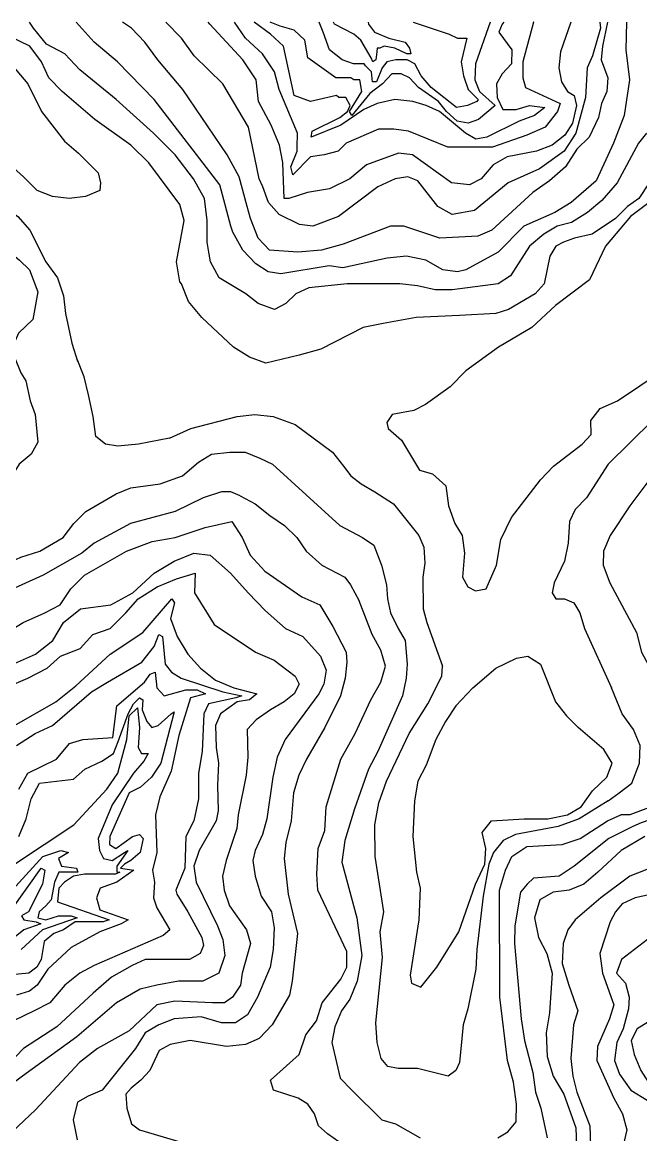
# Model space of a CAD drawing. Extents: x 3000 to 7000, y 3135 to 5000.
# Drawn here: x 3901 to 4213, y 4438 to 5000 of the extents above; entities that cross this region are included whole.
import ezdxf

# ---------------------------------------------------------------- set-up
doc = ezdxf.new("R2010")
doc.units = 0
doc.header["$MEASUREMENT"] = 0
doc.layers.add('TOPO_DIG', color=1, linetype='Continuous')

msp = doc.modelspace()

# ---------------------------------------------------------------- linework, layer by layer
at = {"layer": 'TOPO_DIG', "color": 3, "linetype": 'Continuous'}
for points, elevation in [([(3761.125, 5000), (3760.96875, 4999), (3761.5, 4990), (3769.40625, 4975), (3775.8125, 4967), (3789.53125, 4958), (3798.09375, 4954), (3815.9375, 4951), (3821.375, 4947), (3828.125, 4940), (3832.03125, 4933), (3837.3125, 4926), (3842.28125, 4921), (3857.8125, 4913), (3877.21875, 4900), (3884.1875, 4893), (3899.78125, 4880), (3904.78125, 4875), (3909.0625, 4864), (3906.53125, 4850)], 56), ([(3995.3125, 4884), (3994.4375, 4889), (3994.5, 4900), (3993.25, 4911), (3987.59375, 4921), (3978.28125, 4933), (3967.5, 4944), (3948.5, 4961), (3930.1875, 4976), (3922.71875, 4984), (3913.375, 4989), (3906.8125, 4997), (3904.84375, 5000)], 56), ([(4014.65625, 4907), (4010.6875, 4922), (4004.65625, 4933), (3982.25, 4966), (3969.65625, 4981), (3963.125, 4990), (3956.25, 4997), (3951.75, 5000)], 52), ([(4032.625, 4929), (4032.59375, 4930), (4031.03125, 4938), (4026.875, 4948), (4020.4375, 4960), (4019.3125, 4971), (4012.5625, 4981), (3995.875, 4999), (3995.0625, 5000)], 48), ([(4196.65625, 5000), (4194.0625, 4988), (4193.3125, 4981), (4196.71875, 4972), (4196.28125, 4965), (4193.5625, 4959), (4192, 4952), (4187.3125, 4942), (4181.0625, 4936), (4175.34375, 4927), (4167.3125, 4920), (4158.84375, 4914), (4138.125, 4895), (4131.125, 4892), (4112, 4891), (4093.75, 4897), (4087, 4897), (4063.21875, 4888), (4052.28125, 4885), (4040.34375, 4884), (4026, 4885), (4020.3125, 4891), (4016.34375, 4901), (4014.65625, 4907)], 52), ([(4060.96875, 4962), (4059.84375, 4963), (4046.65625, 4960), (4038.4375, 4963), (4033, 4988), (4026.5625, 4994), (4018.1875, 5000)], 44), ([(4178, 5000), (4172.875, 4985), (4172.0625, 4977), (4173.375, 4970), (4176.34375, 4965), (4179.6875, 4963), (4181, 4958), (4178.875, 4949), (4175.125, 4943), (4168.59375, 4938), (4160.78125, 4935), (4146, 4932), (4138.875, 4928), (4132.78125, 4921), (4127, 4918), (4117.90625, 4919), (4098.21875, 4933), (4091.09375, 4934), (4075, 4928), (4066.5625, 4921), (4056.1875, 4916), (4045.125, 4914), (4035.8125, 4911), (4033.375, 4911), (4032.625, 4929)], 48), ([(4144.1875, 5000), (4143.40625, 4999), (4141.6875, 4995), (4148.25, 4986), (4148.0625, 4979), (4143.46875, 4974), (4140.625, 4969), (4140.875, 4962), (4143.75, 4956), (4150.5625, 4956), (4157.21875, 4958), (4165.03125, 4957), (4159.75, 4953), (4152.0625, 4950), (4135.6875, 4942), (4130.1875, 4941), (4124.96875, 4944), (4111.8125, 4955), (4105.0625, 4958), (4098.25, 4960), (4089.21875, 4961), (4080.28125, 4959), (4073.5625, 4956), (4062.0625, 4948), (4047.03125, 4942), (4047.5625, 4945), (4061.40625, 4952), (4065.3125, 4955), (4066.6875, 4958), (4064.46875, 4962), (4060.96875, 4962)], 44), ([(4074.46875, 4978), (4073.84375, 4979), (4068.40625, 4979), (4062.6875, 4981), (4056.1875, 4986), (4053.03125, 4995), (4051, 5000)], 40), ([(4098.4375, 5000), (4116.75, 4994), (4120.875, 4992), (4125.53125, 4992), (4122.78125, 4980), (4123.90625, 4973), (4126.28125, 4966), (4131.28125, 4961), (4130.65625, 4960), (4125.9375, 4958), (4120.375, 4957), (4107.59375, 4967), (4102.59375, 4973), (4099.34375, 4979), (4095.53125, 4981), (4089.78125, 4981), (4085.125, 4980), (4082.875, 4977), (4080.0625, 4970), (4078.03125, 4970), (4077.5, 4975), (4074.46875, 4978)], 40), ([(3892.8125, 4982), (3903.9375, 4969), (3910.84375, 4955), (3922.5625, 4940), (3929.5625, 4934), (3939.4375, 4924), (3940.625, 4919), (3940.375, 4915), (3933.125, 4912), (3924.84375, 4911), (3916.4375, 4912), (3908.65625, 4915), (3901.875, 4922), (3895.03125, 4928)], 60), ([(4216.34375, 4944), (4212.3125, 4939), (4201.40625, 4919), (4193.8125, 4910), (4186.4375, 4904), (4178.40625, 4899), (4171.15625, 4897), (4164.375, 4893), (4157.25, 4887), (4147.5625, 4872), (4141.375, 4868), (4118.25, 4865), (4109.53125, 4865), (4100.71875, 4867), (4091.78125, 4868), (4065.1875, 4868), (4045.875, 4866), (4039.25, 4863), (4034.21875, 4858), (4028.5625, 4855), (4020.3125, 4858), (4014.0625, 4863), (4000.5, 4871), (3996.1875, 4879), (3995.3125, 4884)], 56), ([(4226.9375, 4916), (4208.25, 4902), (4195.53125, 4887), (4187.4375, 4870), (4170.375, 4857), (4158.34375, 4846), (4141.5, 4836), (4125.0625, 4824), (4117.125, 4816), (4104.65625, 4807), (4098.875, 4804), (4087.84375, 4802), (4085.25, 4798), (4085.90625, 4795), (4092.53125, 4789), (4101.75, 4774), (4108.1875, 4772), (4115, 4766), (4116.34375, 4756), (4119.46875, 4747), (4123.25, 4741), (4124.375, 4732), (4123.4375, 4720), (4126.0625, 4715), (4129.9375, 4713), (4135.3125, 4714), (4140.53125, 4726), (4142.71875, 4739), (4148.1875, 4750), (4162.84375, 4769), (4169.375, 4776), (4183.78125, 4787), (4188.3125, 4792), (4188.25, 4799), (4192.875, 4805), (4201.625, 4809), (4224.15625, 4824)], 60), ([(3906.53125, 4850), (3899.25, 4843), (3897.03125, 4838), (3897.25, 4831), (3900.375, 4823), (3903.03125, 4819), (3905.125, 4809), (3907.75, 4802), (3909.03125, 4788), (3905.59375, 4782), (3899.5625, 4777), (3889.5, 4761), (3887.6875, 4756)], 56), ([(3990.1875, 4778), (3996.75, 4782), (4006, 4783), (4013.71875, 4783), (4021.125, 4780), (4027.5, 4777), (4061.46875, 4746), (4072.875, 4740), (4078.71875, 4736), (4082.4375, 4726), (4085.03125, 4716), (4085.5625, 4709), (4087.125, 4702), (4090.875, 4694)], 56), ([(3853.59375, 4715), (3856.0625, 4709), (3863.21875, 4707), (3869.625, 4706), (3875.25, 4707), (3879, 4711), (3884.6875, 4720), (3891.625, 4726), (3900.375, 4730), (3910.03125, 4733), (3921.84375, 4740), (3927.1875, 4747), (3933.1875, 4753), (3948.65625, 4762), (3956, 4765), (3970.84375, 4767), (3982, 4771), (3990.1875, 4778)], 56), ([(4218.53125, 4770), (4207.9375, 4756), (4197.9375, 4741), (4194.59375, 4733), (4194.46875, 4726), (4197.6875, 4717), (4211.1875, 4692), (4213.78125, 4682)], 56), ([(3880.0625, 4684), (3901.71875, 4697), (3912.65625, 4702), (3920.34375, 4706), (3925.625, 4714), (3932.5625, 4721), (3953.71875, 4733), (3966.71875, 4738), (3978.3125, 4740), (3993.5625, 4745), (4006.90625, 4748), (4012.25, 4740), (4016.25, 4731), (4023.625, 4723), (4042.375, 4710), (4051.3125, 4706), (4057.90625, 4695), (4064.625, 4682), (4065.09375, 4677), (4064.1875, 4669), (4061.75, 4660), (4053.96875, 4644), (4044.625, 4628), (4040.84375, 4620), (4038.125, 4611), (4036.875, 4597), (4034.21875, 4586), (4033.3125, 4578), (4035.34375, 4560), (4040.1875, 4540), (4037.46875, 4516), (4036, 4509), (4027.375, 4494), (4020.6875, 4487), (4013.90625, 4484), (4004.25, 4483), (3985.875, 4486), (3975.8125, 4484), (3970.21875, 4481), (3965.65625, 4471), (3961, 4466), (3956.125, 4462), (3953.53125, 4459), (3953.96875, 4452), (3956.375, 4444), (3960.34375, 4441), (3990.5, 4432)], 52), ([(3892.46875, 4664), (3904, 4669), (3913.75, 4674), (3920.5625, 4680), (3930.40625, 4684), (3936.8125, 4691), (3945.5625, 4694), (3953.5, 4702), (3959.65625, 4709), (3969.25, 4715), (3979.09375, 4719), (3988.53125, 4722), (3988.15625, 4712), (3998.125, 4696), (4018.9375, 4682), (4028.25, 4678), (4039, 4670), (4040.9375, 4666), (4038.5, 4661), (4033.3125, 4657), (4026.5625, 4653), (4019.1875, 4648), (4014.75, 4643), (4015, 4629), (4014.15625, 4620), (4010.125, 4600), (4009.5, 4593), (4004.03125, 4577), (4002.3125, 4569), (4003.03125, 4562), (4005.8125, 4554), (4014.34375, 4542), (4016.3125, 4535), (4012.21875, 4520), (4011.375, 4514), (4007.3125, 4508), (4003.25, 4505), (3997.25, 4505), (3978.1875, 4506), (3969.0625, 4504), (3955.1875, 4491), (3939.1875, 4482), (3930.125, 4475), (3907.9375, 4451), (3896.09375, 4440)], 48), ([(3898.1875, 4635), (3907.6875, 4641), (3916.5, 4645), (3936.15625, 4662), (3944.1875, 4667), (3961.53125, 4677), (3967.75, 4685), (3970.125, 4691), (3972, 4690), (3973.34375, 4676), (3976.5, 4672), (3981.3125, 4669), (4002.375, 4662), (4011.9375, 4660), (4008.96875, 4659), (3995.25, 4656), (3992.875, 4651), (3992, 4632), (3990.0625, 4621), (3990.1875, 4608), (3987.78125, 4597), (3983.6875, 4589), (3983.1875, 4573), (3978.71875, 4562), (3979.25, 4560), (3984.78125, 4551), (3991.875, 4538), (3992.625, 4534), (3991, 4530), (3985.625, 4527), (3963.25, 4527), (3956.625, 4524), (3946.1875, 4518), (3936.90625, 4510), (3918.625, 4493), (3901.8125, 4482), (3886.34375, 4466)], 44), ([(4090.875, 4694), (4094.40625, 4688), (4095.4375, 4676), (4095.03125, 4669), (4093.0625, 4660), (4080.6875, 4632), (4076, 4623), (4068.8125, 4603), (4063.96875, 4587), (4062.40625, 4576), (4070.03125, 4548), (4072.65625, 4529), (4070.1875, 4516), (4066.46875, 4507), (4062.25, 4501), (4059.03125, 4493), (4057.5, 4485), (4061.6875, 4467), (4067.5, 4461), (4082.6875, 4446), (4089.5, 4444), (4102.03125, 4437)], 56), ([(4128.59375, 4664), (4140.28125, 4674), (4150.625, 4679), (4156.4375, 4680), (4162.71875, 4676), (4170.34375, 4657), (4175.9375, 4650), (4181.71875, 4644)], 60), ([(4213.78125, 4682), (4218.5625, 4673), (4226, 4662), (4236, 4652), (4242.4375, 4643), (4246.1875, 4635), (4247.375, 4627), (4246.75, 4621), (4243, 4615), (4237.59375, 4611), (4225.1875, 4606), (4215.875, 4603), (4207.84375, 4600), (4203.28125, 4600)], 56), ([(4128.59375, 4664), (4120.0625, 4655), (4114.75, 4647), (4109.96875, 4638), (4105.125, 4625), (4100.78125, 4617), (4099.125, 4607), (4098.25, 4589), (4100.25, 4571), (4102, 4563), (4101.375, 4547), (4097.0625, 4519), (4097.6875, 4515), (4102.375, 4513), (4110.5, 4523), (4121.625, 4541), (4129.9375, 4565), (4134.6875, 4575), (4135.125, 4583), (4133.3125, 4591), (4138, 4597), (4154.46875, 4598), (4166.5, 4598), (4176.46875, 4600), (4183.25, 4604), (4189.03125, 4612)], 60), ([(3899.4375, 4589), (3903.1875, 4598), (3905.65625, 4608), (3909.875, 4616), (3927, 4618), (3932.78125, 4623), (3941.375, 4627), (3947.1875, 4631), (3949.625, 4637), (3954.65625, 4651), (3957.34375, 4656), (3960.34375, 4659), (3962.03125, 4658), (3961.71875, 4653), (3964.03125, 4647), (3966.5, 4644), (3969.8125, 4645), (3976.3125, 4651), (3977.9375, 4652), (3971.15625, 4626), (3966.40625, 4619), (3960.8125, 4614), (3955.125, 4611), (3945.40625, 4589), (3945.28125, 4585), (3948.34375, 4583), (3956.875, 4589), (3960.40625, 4590), (3962.125, 4588), (3960.65625, 4581), (3955.9375, 4577), (3952.8125, 4575), (3950.78125, 4573), (3957.46875, 4572), (3948.875, 4566), (3940.5, 4563), (3938.625, 4558), (3940.3125, 4552), (3954.6875, 4547), (3951.15625, 4545), (3940.34375, 4541), (3925.9375, 4533), (3914.125, 4522), (3908.625, 4514), (3904.8125, 4511), (3898.3125, 4509)], 40), ([(4189.03125, 4612), (4196.21875, 4619), (4199, 4626), (4194.6875, 4633), (4181.71875, 4644)], 60), ([(4141.3125, 4437), (4146.34375, 4440), (4150.5, 4445), (4150.59375, 4454), (4149.1875, 4465), (4146.125, 4476), (4142.28125, 4508), (4142.0625, 4562), (4145.0625, 4572), (4148.21875, 4579), (4155.8125, 4584), (4173.75, 4585), (4182.71875, 4588), (4196.5625, 4597), (4203.28125, 4600)], 56), ([(4215.375, 4589), (4203.5, 4582), (4191.65625, 4571), (4184.5625, 4565), (4177.21875, 4562), (4169.09375, 4561), (4162.40625, 4557), (4159.6875, 4548), (4161.6875, 4538), (4165.90625, 4530), (4168.65625, 4520), (4167.3125, 4500), (4165.625, 4490), (4166.15625, 4478), (4169.1875, 4468), (4174.5625, 4459), (4180.5625, 4442), (4180.90625, 4433)], 52), ([(3898, 4564), (3911.53125, 4579), (3920.625, 4582), (3924.53125, 4581), (3919.46875, 4578), (3921.03125, 4574), (3928.5625, 4573), (3929.1875, 4571), (3919.65625, 4571), (3917.5, 4566), (3915.75, 4557), (3913, 4554), (3909.75, 4551), (3909.03125, 4548), (3913.0625, 4547), (3919.53125, 4549), (3925.84375, 4549), (3928.9375, 4548), (3911.4375, 4542), (3900.59375, 4532)], 36), ([(4239.53125, 4569), (4228.46875, 4562), (4210.5, 4558), (4204.0625, 4555), (4200.6875, 4551), (4197.875, 4546), (4192.75, 4530), (4194.125, 4520), (4199.75, 4504), (4197.59375, 4497), (4191.5625, 4483), (4191.1875, 4476), (4199.8125, 4457), (4204.09375, 4449), (4206.375, 4441), (4204.4375, 4433)], 48), ([(4278.375, 4537), (4271.4375, 4529), (4262.0625, 4528), (4254.78125, 4526), (4233.75, 4510), (4228.9375, 4504), (4222.9375, 4499), (4211.5625, 4492), (4208.59375, 4486), (4210.125, 4479), (4213.375, 4471), (4218.5, 4463), (4229.53125, 4452), (4236.8125, 4448), (4240.8125, 4441), (4239.9375, 4433)], 44)]:
    msp.add_lwpolyline(points, dxfattribs=dict(at, elevation=elevation))
at = {"layer": 'TOPO_DIG', "color": 1, "linetype": 'Continuous'}
for points, elevation in [([(3783.5625, 5000), (3781.65625, 4997), (3780.9375, 4990), (3784.78125, 4984), (3796, 4974), (3804.375, 4971), (3826, 4971), (3831.09375, 4969), (3836.28125, 4966), (3840.78125, 4959), (3844.40625, 4952), (3849.5625, 4938), (3850.625, 4933), (3855.59375, 4929), (3863.71875, 4927), (3869.875, 4924), (3898.875, 4902), (3904.9375, 4895), (3913, 4879), (3918.9375, 4871), (3921.96875, 4862), (3922.96875, 4853), (3926.1875, 4838), (3929.0625, 4829)], 58), ([(3981.5, 4868), (3980.75, 4869), (3979.0625, 4879), (3982.875, 4900), (3980.75, 4908), (3965, 4929), (3955.9375, 4938), (3937.875, 4951), (3921.25, 4965), (3914.625, 4972), (3910.90625, 4980), (3905.0625, 4988), (3884.03125, 4998), (3878.125, 5000)], 58), ([(4006.46875, 4897), (4000.875, 4918), (3967.78125, 4961), (3949.3125, 4980), (3937.4375, 4990), (3928.375, 5000)], 54), ([(4022.59375, 4917), (4020.75, 4921), (4015.375, 4947), (4002.4375, 4969), (3987.9375, 4983), (3981.59375, 4992), (3973.59375, 5000)], 50), ([(4206.1875, 5000), (4205.875, 4986), (4207.75, 4971), (4205.0625, 4953), (4199.5625, 4939), (4190.8125, 4920), (4178.3125, 4909), (4170, 4904), (4154.4375, 4897), (4141.34375, 4884), (4125.15625, 4875), (4120.90625, 4874), (4113.4375, 4875), (4104.8125, 4880), (4095.125, 4882), (4085.4375, 4881), (4063, 4876), (4056.0625, 4877), (4031.65625, 4873), (4025.3125, 4874), (4019.03125, 4878), (4012.59375, 4885), (4007.4375, 4894), (4006.46875, 4897)], 54), ([(4040, 4937), (4040.1875, 4944), (4030.9375, 4966), (4028.53125, 4975), (4022.4375, 4984), (4013.9375, 4992), (4008.25, 5000)], 46), ([(4192.65625, 5000), (4193.03125, 4997), (4189.0625, 4983), (4186.40625, 4977), (4185.5625, 4962), (4180.5625, 4944), (4174.75, 4935), (4162.1875, 4926), (4146.5, 4919), (4129.4375, 4905), (4118.1875, 4903), (4111, 4907), (4100.78125, 4920), (4095.78125, 4922), (4089.4375, 4921), (4080.65625, 4917), (4060.78125, 4902), (4047.90625, 4897), (4041.15625, 4898), (4030.8125, 4903), (4025.4375, 4909), (4022.59375, 4917)], 50), ([(4068.625, 4971), (4067.03125, 4972), (4059.4375, 4972), (4045.34375, 4982), (4043.75, 4991), (4038.40625, 4996), (4031.375, 4998), (4026.25, 5000)], 42), ([(4159.34375, 5000), (4159.15625, 5000), (4153.8125, 4980), (4153.84375, 4972), (4155.1875, 4967), (4172.625, 4959), (4171.3125, 4955), (4165.125, 4947), (4155.9375, 4943), (4138.59375, 4937), (4116.0625, 4937), (4096.21875, 4945), (4088.8125, 4946), (4081, 4946), (4064.6875, 4939), (4060.625, 4935), (4053.5625, 4933), (4046.625, 4932), (4037.8125, 4923), (4036.71875, 4927), (4039.9375, 4935), (4040, 4937)], 46), ([(4077.34375, 4982), (4072.0625, 4991), (4068.46875, 4994), (4058.75, 4999), (4058.34375, 5000)], 38), ([(4137.4375, 5000), (4130, 4979), (4129.5625, 4971), (4131.9375, 4965), (4139.8125, 4958), (4131.4375, 4951), (4126.25, 4949), (4120.65625, 4950), (4115.28125, 4955), (4111.34375, 4960), (4101.25, 4967), (4096.5625, 4972), (4092.4375, 4974), (4087.6875, 4974), (4083, 4969), (4076.65625, 4964), (4067.59375, 4953), (4066.40625, 4955), (4072.53125, 4965), (4071.59375, 4971), (4068.625, 4971)], 42), ([(4075.84375, 5000), (4075.9375, 4999), (4079, 4995), (4086.25, 4992)], 38), ([(4086.25, 4992), (4094.5, 4990), (4096.6875, 4987), (4097.375, 4984), (4095.25, 4984), (4089.28125, 4987), (4083.84375, 4988), (4081.625, 4987)], 38), ([(4081.625, 4987), (4080.3125, 4987), (4080.1875, 4985)], 38), ([(4080.1875, 4985), (4079.71875, 4981), (4078.21875, 4980), (4077.34375, 4982)], 38), ([(4217.65625, 4919), (4212.375, 4911), (4206.625, 4907), (4200.65625, 4901), (4188.78125, 4893), (4179.9375, 4891), (4174.3125, 4889), (4170.4375, 4887), (4167.5625, 4882), (4164.625, 4868), (4160, 4863), (4146.5625, 4855), (4140.1875, 4853), (4121.90625, 4852), (4099.96875, 4851), (4083.28125, 4848), (4073.3125, 4846), (4051.90625, 4835), (4041, 4832), (4024.1875, 4828), (4015.875, 4831), (4007.78125, 4836), (3991.8125, 4851), (3985.0625, 4859), (3981.5, 4868)], 58), ([(3934.53125, 4812), (3932.4375, 4821), (3928.9375, 4830)], 58), ([(3975.53125, 4790), (3959.90625, 4787), (3949.4375, 4786), (3943.1875, 4787), (3938.25, 4791), (3937.03125, 4801), (3934.53125, 4812)], 58), ([(3975.53125, 4790), (3986.1875, 4795), (4009.71875, 4801), (4018.59375, 4802), (4027.8125, 4801), (4038.90625, 4797), (4057.75, 4783), (4063.40625, 4776), (4067.03125, 4771), (4072.1875, 4767), (4079.21875, 4763), (4088.5, 4757), (4101.3125, 4741), (4103.875, 4735), (4104.375, 4727), (4103.4375, 4720), (4103.59375, 4704), (4105.34375, 4697), (4113.375, 4675)], 58), ([(4219.375, 4799), (4196.96875, 4777), (4185.90625, 4760), (4180.28125, 4754), (4177.40625, 4748), (4176.8125, 4737), (4174.875, 4728), (4169.75, 4717), (4168.59375, 4712), (4170.53125, 4709), (4174.8125, 4709), (4179.5625, 4707), (4182.65625, 4702), (4184.9375, 4694), (4198.65625, 4664)], 58), ([(4011.1875, 4761), (4006.46875, 4763), (4001.78125, 4763), (3992.4375, 4760), (3978.4375, 4753), (3955.78125, 4747), (3937.4375, 4737), (3931.3125, 4732), (3911.78125, 4721), (3892, 4712), (3870.625, 4696), (3862.4375, 4692), (3844.03125, 4692), (3837.9375, 4694), (3836.78125, 4695)], 54), ([(4011.1875, 4761), (4018.75, 4757), (4026.09375, 4751), (4033.46875, 4746), (4039.78125, 4740), (4044.53125, 4733), (4052.375, 4726)], 54), ([(3894.3125, 4675), (3907.9375, 4681), (3916.65625, 4688), (3921.96875, 4697), (3930.5625, 4704), (3945.875, 4706), (3957, 4712), (3967.75, 4722), (3977.78125, 4728), (3987.8125, 4732), (3995.96875, 4731), (4006.34375, 4722), (4015.15625, 4712), (4024.03125, 4703), (4034.09375, 4694), (4042.78125, 4690), (4051.75, 4680), (4054.53125, 4673), (4053.46875, 4666), (4050.9375, 4661), (4033.84375, 4638), (4029.90625, 4629), (4027.59375, 4619), (4024.6875, 4598), (4022.46875, 4590), (4018.75, 4582), (4017.59375, 4577), (4018.78125, 4569), (4021.8125, 4559), (4027.0625, 4551), (4028.25, 4543), (4027.875, 4532), (4026.375, 4523), (4020, 4508), (4014.84375, 4499), (4008.875, 4495), (4001.78125, 4495), (3991.40625, 4498), (3977.84375, 4497), (3970.125, 4494), (3963.21875, 4490), (3958.34375, 4482), (3941.5625, 4461), (3934.375, 4458), (3929, 4455), (3926.90625, 4446), (3928.875, 4436)], 50), ([(4052.375, 4726), (4064.03125, 4720), (4066.9375, 4716), (4071.1875, 4708)], 54), ([(3893.6875, 4643), (3918.0625, 4657), (3928.15625, 4665), (3945.53125, 4681), (3962, 4692), (3976.6875, 4709), (3978.09375, 4707), (3976.0625, 4699), (3979.4375, 4690), (3984.8125, 4681), (3991.09375, 4674), (3998.75, 4668), (4007.90625, 4664), (4019.5, 4661), (4015.90625, 4658), (4009.65625, 4657), (4001.1875, 4651), (3998.6875, 4645), (3999, 4634), (4000.21875, 4626), (3999.65625, 4615), (4000, 4602), (3999.03125, 4597), (3990.5, 4582), (3987.71875, 4574), (3989.03125, 4566), (3999.8125, 4544), (4002.46875, 4537), (4003.4375, 4529), (4000.40625, 4520), (3992.40625, 4516), (3980.09375, 4516), (3969.03125, 4514), (3960.71875, 4512), (3948.78125, 4505), (3928.6875, 4488), (3901.3125, 4468), (3891.90625, 4461)], 46), ([(4060.90625, 4435), (4055.1875, 4439), (4050.71875, 4443), (4048.625, 4449), (4045.375, 4454), (4040.375, 4457), (4028.0625, 4461), (4026.40625, 4466), (4041.03125, 4479), (4044.28125, 4489), (4049.65625, 4496), (4052.625, 4505), (4062, 4517), (4065, 4523), (4064.96875, 4531), (4050.3125, 4562), (4049.8125, 4570), (4050.5, 4583), (4053.84375, 4592), (4054.59375, 4604), (4061.9375, 4628), (4069.21875, 4641), (4077.125, 4658), (4082.1875, 4667), (4084.53125, 4675), (4082.1875, 4683), (4077.8125, 4691), (4071.1875, 4708)], 54), ([(4224.59375, 4695), (4227.15625, 4693), (4226.25, 4680), (4227.25, 4672), (4232.3125, 4666), (4241.46875, 4657), (4248.3125, 4649), (4255.03125, 4639), (4257.8125, 4631), (4258.4375, 4622), (4256.03125, 4615), (4251.15625, 4610), (4245.6875, 4607), (4213.5625, 4596), (4209.40625, 4594)], 54), ([(3899.4375, 4613), (3904.0625, 4621), (3918.40625, 4628), (3925.03125, 4636), (3931.6875, 4638), (3946.9375, 4639), (3949, 4655), (3962.8125, 4667), (3965.71875, 4671), (3968.1875, 4672), (3969.125, 4664), (3972.78125, 4660), (3983.78125, 4663), (3989.40625, 4663), (3993.65625, 4661), (3986.0625, 4659), (3980.25, 4640), (3976.3125, 4622), (3970.5625, 4609), (3968.5, 4600), (3969.125, 4581), (3966.9375, 4572), (3967.90625, 4566), (3967.40625, 4558), (3969.0625, 4553), (3975.6875, 4542), (3972.375, 4539), (3937.46875, 4524), (3930.1875, 4520), (3922.75, 4514), (3915.09375, 4505), (3907.25, 4501), (3896.8125, 4496)], 42), ([(4196.875, 4607), (4182.34375, 4598), (4171.65625, 4594), (4150.1875, 4590), (4143.9375, 4587), (4139, 4581), (4136.65625, 4575), (4133.75, 4559), (4130.6875, 4532), (4130.0625, 4522), (4126.0625, 4502), (4123.8125, 4494), (4121.9375, 4475), (4120.0625, 4471), (4116.15625, 4468), (4100.75, 4472), (4090.84375, 4472), (4085.6875, 4473), (4082.3125, 4477), (4080.34375, 4485), (4079.625, 4495), (4082.9375, 4528), (4081.84375, 4541), (4083.6875, 4551), (4079.25, 4579), (4079.125, 4595), (4081.15625, 4606), (4085.09375, 4617), (4096.53125, 4641), (4105.90625, 4656), (4113, 4670), (4113.375, 4675)], 58), ([(4196.875, 4607), (4202.53125, 4611), (4208.8125, 4616), (4212.6875, 4626), (4213, 4635), (4209.65625, 4643), (4204, 4651), (4198.65625, 4664)], 58), ([(3897.1875, 4575), (3927.1875, 4595), (3943.875, 4613), (3949.4375, 4621), (3954.03125, 4638), (3955.09375, 4650), (3959.3125, 4654), (3960.40625, 4644), (3959.75, 4634), (3961.375, 4631), (3964.6875, 4631), (3962.625, 4627), (3957.375, 4621), (3946.59375, 4605), (3939.5, 4588), (3940.15625, 4582), (3942.15625, 4578), (3946.5625, 4577), (3952.75, 4581), (3954.53125, 4582), (3949, 4574), (3949, 4571), (3950.40625, 4571), (3948.3125, 4570), (3932.53125, 4570), (3927.09375, 4569), (3922.46875, 4566), (3919.5625, 4563), (3918.90625, 4556), (3945.0625, 4547), (3941.96875, 4546), (3927.9375, 4546), (3922.03125, 4542), (3917.15625, 4540), (3912.25, 4536), (3910.71875, 4527), (3908.5625, 4523), (3904.5625, 4520), (3894.125, 4519)], 38), ([(4209.40625, 4594), (4197.3125, 4588), (4179.8125, 4574), (4172.15625, 4569), (4159.1875, 4568), (4156, 4565), (4152.6875, 4561), (4149.78125, 4544), (4149.65625, 4535), (4152.96875, 4497), (4154.71875, 4486), (4158.875, 4470), (4160.25, 4460), (4162.90625, 4452), (4166.15625, 4437)], 54), ([(4228.96875, 4578), (4215.53125, 4572), (4207.90625, 4569), (4193.25, 4558), (4180.28125, 4547), (4176.5625, 4542), (4174.28125, 4535), (4173.75, 4525), (4177.0625, 4514), (4181.5625, 4501), (4179.5, 4494), (4178.09375, 4477), (4179.0625, 4468), (4181.1875, 4460), (4187.59375, 4443), (4188.375, 4423)], 50), ([(3895.6875, 4552), (3910.75, 4573), (3912.5, 4572), (3911.4375, 4565), (3904.375, 4551), (3900.8125, 4549), (3901.90625, 4547), (3908.25, 4546), (3910.625, 4545), (3901.9375, 4542), (3887.0625, 4530)], 34), ([(4256.3125, 4555), (4239.78125, 4552), (4233.03125, 4546), (4216.8125, 4537), (4203.625, 4527), (4201.09375, 4520), (4205.65625, 4515), (4207.5625, 4508), (4207.1875, 4502), (4204.5625, 4492), (4201.28125, 4485), (4200.0625, 4476), (4202.65625, 4469), (4208.3125, 4461), (4216.5625, 4456), (4221, 4450), (4222.03125, 4442), (4221.1875, 4434)], 46)]:
    msp.add_lwpolyline(points, dxfattribs=dict(at, elevation=elevation))

doc.saveas('drawing.dxf')
